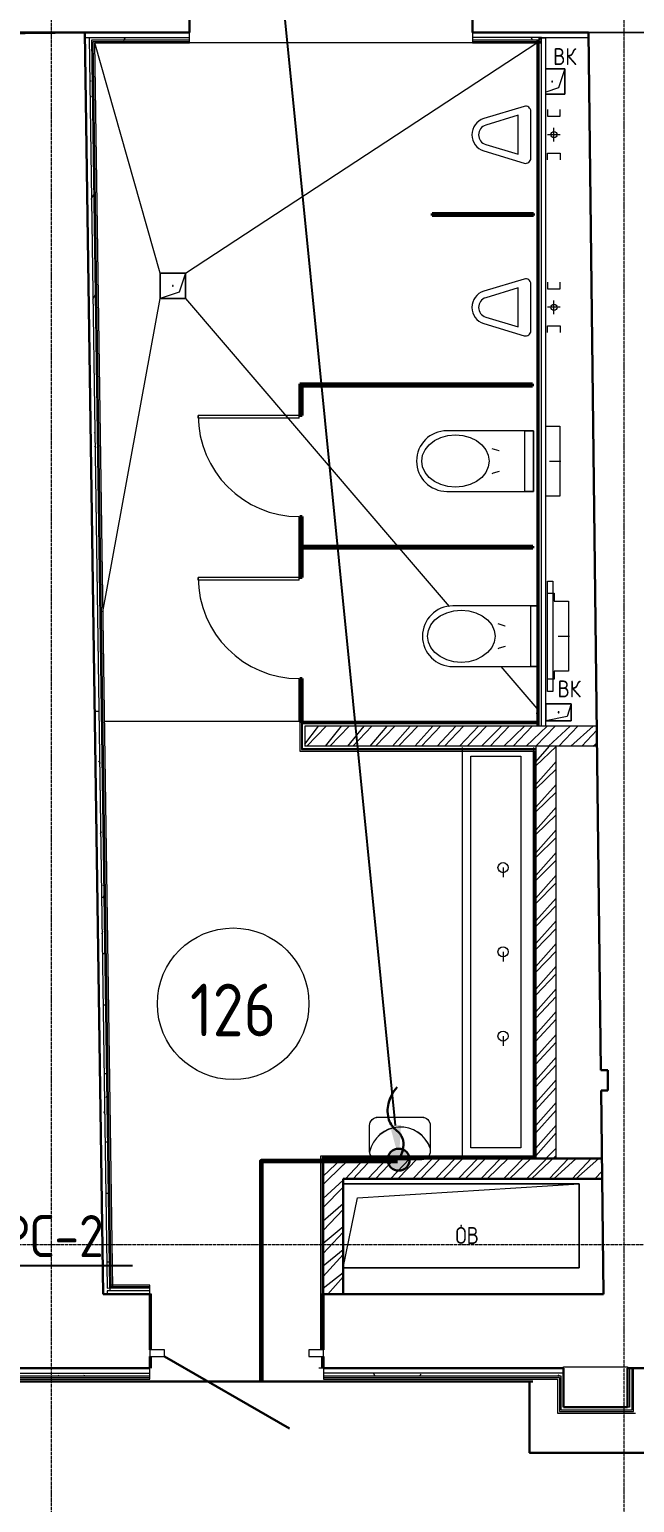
# Model space of a CAD drawing. Header units: millimetres. Extents: x -32 to 417638015, y -35 to 175284279.
# Drawn here: x 416303075 to 416306666, y 175243113 to 175251858 of the extents above; entities that cross this region are included whole.
import ezdxf
from ezdxf import colors
from ezdxf.entities.mleader import LeaderData, LeaderLine
from ezdxf.math import Vec2, Vec3

# ---------------------------------------------------------------- set-up
doc = ezdxf.new("R2010")
doc.units = ezdxf.units.MM
doc.linetypes.add('ADSK_Линия сетки', pattern=[25, 20, -2.5, 0, -2.5])
for name, color, linetype, lineweight in [('_ЭМ_гофра', 5, 'Continuous', 60), ('_ЭМ_ТХобщее_слой', 7, 'Continuous', 30), ('Аннотация', 7, 'Continuous', 18), ('Двери', 7, 'Continuous', 9), ('Двери открывание', 7, 'Continuous', 9), ('Обобщенные модели', 7, 'Continuous', 18), ('Оси', 253, 'Continuous', 9), ('Перекрытие', 7, 'Continuous', 18), ('Сантехника', 7, 'Continuous', 18), ('Стены внутренние', 7, 'Continuous', 18), ('Стены несущие', 7, 'Continuous', 30), ('Стены отделка', 7, 'Continuous', 30), ('Стены штриховка', 7, 'Continuous', 9), ('ТХ', 5, 'Continuous', 0), ('ШТРИХОВКА', 252, 'Continuous', 15), ('ЭМ_Лоток 1_2', 162, 'Continuous', 30), ('ЭОМ_Кабель Быт. розеток', 5, 'Continuous', 30), ('ЭОМ_Кабельный вывод', 1, 'Continuous', 35)]:
    doc.layers.add(name, color=color, linetype=linetype, lineweight=lineweight)
doc.layers.add('_ЭМ_Надписи', color=7, linetype='Continuous')
doc.layers.add('ЭОМ_Лотки рабочие', color=5, linetype='Continuous')
doc.layers.add('Линии', color=7, linetype='Continuous', lineweight=9, true_color=0x00a600)
doc.styles.add('GOST Common', font='GOST_Common.ttf', dxfattribs={"width": 0.9, "height": 349.9999999999996})
doc.styles.add('GOST Common_5', font='GOST_Common.ttf', dxfattribs={"width": 0.9, "height": 200})
doc.styles.add('ЭОМ', font='isocpeur.ttf', dxfattribs={"width": 0.85, "height": 250})
doc.linetypes.add('Cable in the tray', pattern='A,5,[130,ltypeshp.shx,S=1,R=0,X=0,Y=0],1.5,[130,ltypeshp.shx,S=1.5,R=90,X=0,Y=-1],1,[130,ltypeshp.shx,S=1,R=0,X=0.5,Y=0],5', length=12.5)
pattern_1 = [(0, (557.2005734382547, 188.9018102923583), (406.4, 101.6), [33.528, -271.272, 33.528, -271.272, -1625.6]), (0, (557.2005734382547, 188.9018102923583), (406.4, 101.6), [-609.6, 33.528, -576.072, 33.528, -271.272, -711.2]), (0, (557.2005734382547, 188.9018102923583), (406.4, 101.6), [-1524, 33.528, -169.672, 33.528, -474.472]), (120, (709.6005734382488, 239.7018102923575), (-291.1881810244989, 301.1527240979959), [33.52799999999996, -271.2719999999997, 33.52799999999996, -271.2719999999997, -1625.599999999999]), (120, (709.6005734382488, 239.7018102923575), (-291.1881810244989, 301.1527240979959), [-609.5999999999995, 33.52799999999996, -576.0719999999994, 33.52799999999996, -271.2719999999997, -711.1999999999995]), (120, (709.6005734382488, 239.7018102923575), (-291.1881810244989, 301.1527240979959), [-1523.999999999999, 33.52799999999996, -169.6719999999999, 33.52799999999996, -474.4719999999997]), (240, (760.4005734382372, 442.9018102923583), (-115.2118189755009, -402.7527240979958), [33.528, -271.272, 33.528, -271.272, -1625.6]), (240, (760.4005734382372, 442.9018102923583), (-115.2118189755009, -402.7527240979958), [-609.6, 33.528, -576.072, 33.528, -271.272, -711.2]), (240, (760.4005734382372, 442.9018102923583), (-115.2118189755009, -402.7527240979958), [-1524, 33.528, -169.672, 33.528, -474.472])]
pattern_2 = [(45, (-31496.66335460375, 188.9018102923583), (-67.35192090801866, 67.35192090801866), []), (45, (-31451.76205460375, 188.9018102923583), (-67.35192090801866, 67.35192090801866), [])]

# ---------------------------------------------------------------- blocks, each defined once
blk = doc.blocks.new('ТХ 1 этаж.')
at = {"layer": 'ТХ', "color": 8}
blk.add_lwpolyline([(47802.13761173267, 12335.55612534191), (48061.93287597675, 12335.55612534191, -0.414213562373095), (48111.93287597675, 12285.55612534191), (48111.93287597675, 12132.69621938374, -0.414213562373095), (48061.93287597675, 12082.69621941354), (47802.13761173267, 12082.69621941354, -0.414213562373095), (47752.13761173267, 12132.69621941354), (47752.13761173267, 12285.55612534191, -0.414213562373095)], format="xyb", close=True, dxfattribs=at)
blk.add_arc((47935.20210890551, 12088.89223045018), 187.6203580277616, 19.61673463455898, 167.3478130291354, dxfattribs=at)
blk = doc.blocks.new('1 этаж')
at = {"layer": 'Стены внутренние', "lineweight": 9}
h = blk.add_hatch(dxfattribs=at)
h.set_pattern_fill('FP_12', color=8, style=0, pattern_type=2)
h.set_pattern_definition(pattern_1)
h.paths.add_polyline_path([(41896.20057343837, 20285.21979350089), (41902.20057343834, 20285.6983222136), (41902.20057343834, 20295.21979350099), (41915.20057343834, 20295.21979350099), (41915.20057343834, 20300.21979350087), (41507.70151471638, 20300.21979350087), (41507.70151471638, 20285.21979350089), (41887.20057343837, 20285.21979350089)])
h.paths.add_polyline_path([(39361.92605541708, 20285.21979350089), (39826.70151471635, 20285.21979350089), (39826.70151471635, 20300.21979350088), (39247.56418716529, 20300.21979350087), (39247.56418716529, 20285.21979350089), (39352.92699175872, 20285.21979350089)])
h = blk.add_hatch(dxfattribs=at)
h.set_pattern_fill('FP_12', color=8, style=0, pattern_type=2)
h.set_pattern_definition(pattern_1)
h.paths.add_polyline_path([(39337.92855232814, 12875.82027263369), (39352.92699175872, 12876.03663956117), (39246.06434322221, 20283.69815680816), (39231.06590379163, 20283.48178988079), (39333.34694596299, 13193.41477008686)])
h = blk.add_hatch(dxfattribs=at)
h.set_pattern_fill('FP_12', color=8, style=0, pattern_type=2)
h.set_pattern_definition(pattern_1)
h.paths.add_polyline_path([(41849.1226006014, 12354.55827625378), (42046.28627322128, 12354.55827625378), (42046.28627322128, 12369.55827625384), (40621.76592647674, 12369.55827625384), (40621.76592647674, 12354.55827625378), (41321.32961283618, 12354.55827625378)])
h.paths.add_polyline_path([(38525.83411373693, 12354.55827625378), (39591.76592647677, 12354.55827625378), (39591.76592647677, 12369.55827625384), (38495.55837415814, 12369.55827625384), (38495.55837415814, 12354.55827625378), (38523.41074162, 12354.55827625378)])
h = blk.add_hatch(dxfattribs=at)
h.set_pattern_fill('FP_12', color=8, style=0, pattern_type=2)
h.set_pattern_definition(pattern_1)
h.paths.add_polyline_path([(42453.28627322128, 12167.85600179716), (42453.28627322128, 12399.55827625379), (42438.28627322131, 12399.55827625379), (42438.28627322114, 12167.85600179716)])
h = blk.add_hatch(dxfattribs=at)
h.set_pattern_fill('FP_12', color=8, style=0, pattern_type=2)
h.set_pattern_definition(pattern_1)
h.paths.add_polyline_path([(42426.28627322131, 12152.85600179717), (42453.28627322128, 12152.85600179717), (42453.28627322128, 12167.85600179716), (42046.28627322128, 12167.85600179712), (42046.28627322128, 12152.85600179717), (42420.26309863507, 12152.85600179717)])
at = {"layer": 'Стены штриховка', "lineweight": 9}
h = blk.add_hatch(dxfattribs=at)
h.set_pattern_fill('ANSI32', color=8, scale=10)
h.set_pattern_definition(pattern_2)
h.paths.add_polyline_path([(42002.20057343834, 16091.80030776248), (41882.20057343831, 16091.80030776248), (41882.20057343831, 13644.07558011831), (42002.20057343831, 13644.07558011831)])
h.paths.add_polyline_path([(42244.28653119315, 16211.80030776242), (40510.20057343796, 16211.80030776242), (40510.20057343796, 16091.80030776248), (42245.71900015458, 16091.80030776248)])
h.paths.add_polyline_path([(42139.26379293093, 13524.07558011827), (42276.36989719723, 13524.13026103037), (42275.17634314144, 13644.09579670295), (40738.91332155606, 13644.05536353367), (40739.26379293093, 13524.07558011827), (41321.32961283618, 13524.07558011827)])
h = blk.add_hatch(dxfattribs=at)
h.set_pattern_fill('ANSI32', color=8, scale=10)
h.set_pattern_definition(pattern_2)
h.paths.add_polyline_path([(40738.91332155606, 12839.55827625381), (40738.91332155606, 13644.07558011831), (40618.913321556, 13644.07558011831), (40618.913321556, 12839.55827625381), (40719.26379293096, 12839.55827625381)])
at = {"layer": 'Двери', "color": 8}
for p, q in [((39878.20057343831, 18039.80030776259), (39878.2005734383, 18055.80030776259)), ((40478.2005734383, 18055.80030776235), (39878.2005734383, 18055.80030776259)), ((40478.20057343831, 18039.80030776235), (39878.20057343831, 18039.80030776259)), ((40478.20057343831, 18039.80030776235), (40478.2005734383, 18055.80030776235)), ((39878.20057343828, 17077.8003077626), (39878.20057343827, 17093.8003077626)), ((40478.20057343827, 17093.80030776235), (39878.20057343827, 17093.8003077626)), ((40478.20057343828, 17077.80030776235), (39878.20057343828, 17077.8003077626)), ((40478.20057343828, 17077.80030776235), (40478.20057343827, 17093.80030776235)), ((39678.76592647674, 12509.55827625379), (39591.76592647674, 12509.55827625379)), ((39591.76592647674, 12509.55827625379), (39591.76592647674, 12469.55827625379)), ((39678.76592647674, 12469.55827625379), (39678.76592647674, 12509.55827625379)), ((40621.76592647674, 12509.55827625378), (40534.76592647674, 12509.55827625378)), ((40534.76592647674, 12509.55827625378), (40534.76592647674, 12469.55827625378)), ((40621.76592647674, 12469.55827625378), (40621.76592647674, 12509.55827625378)), ((39591.76592647674, 12469.55827625379), (39678.76592647674, 12469.55827625379)), ((40534.76592647674, 12469.55827625378), (40621.76592647674, 12469.55827625378))]:
    blk.add_line(p, q, dxfattribs=at)
at = {"layer": 'Двери', "color": 8, "lineweight": 30}
blk.add_line((39678.76592647674, 12469.55827625379), (40420.08367211621, 12041.55827625378), dxfattribs=at)
at = {"layer": 'Двери открывание', "color": 8}
for centre in [(40478.2005734383, 18055.80030776235), (40478.20057343827, 17093.80030776235)]:
    blk.add_arc(centre, 599.9999999999995, 180, 270, dxfattribs=at)
at = {"layer": 'Линии', "color": 8}
blk.add_circle((40085.59625500208, 14563.52613300469), 450.0000000000006, dxfattribs=at)
at = {"layer": 'Обобщенные модели', "color": 8}
for p, q in [((41942.20057343832, 20112.9977641517), (42053.60234007466, 20112.9977641517)), ((42053.60234007466, 20112.9977641517), (41942.20057343832, 20112.9977641517)), ((42053.60234007466, 20112.9977641517), (42016.10234007467, 20000.49776415169)), ((42053.60234007466, 20112.9977641517), (42053.60234007466, 19962.99776415169)), ((42053.60234007466, 19962.99776415169), (42053.60234007466, 20112.9977641517)), ((42016.10234007467, 20000.49776415169), (41942.20057343832, 19975.86384193958)), ((42053.60234007466, 19962.99776415169), (41942.20057343832, 19962.99776415169)), ((41942.20057343832, 19962.99776415169), (42053.60234007466, 19962.99776415169)), ((39652.20057343831, 18750.21979350085), (39652.20057343831, 18900.21979350086)), ((39652.20057343831, 18900.21979350086), (39802.20057343831, 18900.21979350086)), ((39802.20057343831, 18900.21979350086), (39652.20057343831, 18900.21979350086)), ((39652.20057343831, 18900.21979350086), (39652.20057343831, 18750.21979350085)), ((39802.20057343831, 18900.21979350086), (39764.70057343832, 18787.71979350086)), ((39802.20057343831, 18900.21979350086), (39802.20057343831, 18750.21979350085)), ((39802.20057343831, 18750.21979350085), (39802.20057343831, 18900.21979350086)), ((39764.70057343832, 18787.71979350086), (39652.20057343831, 18750.21979350085)), ((39802.20057343831, 18750.21979350085), (39652.20057343831, 18750.21979350085)), ((39652.20057343831, 18750.21979350085), (39802.20057343831, 18750.21979350085)), ((41942.20057343831, 16243.80030776244), (41942.20057343831, 16343.80030776245)), ((41942.20057343831, 16343.80030776245), (42092.20057343831, 16343.80030776245)), ((42092.20057343831, 16343.80030776245), (41942.20057343831, 16343.80030776245)), ((41942.20057343831, 16343.80030776245), (41942.20057343831, 16243.80030776244)), ((42067.20057343832, 16268.80030776245), (41942.20057343831, 16243.80030776244)), ((42092.20057343831, 16343.80030776245), (42067.20057343832, 16268.80030776245)), ((42092.20057343831, 16343.80030776245), (42092.20057343831, 16243.80030776244)), ((42092.20057343831, 16243.80030776244), (42092.20057343831, 16343.80030776245)), ((42092.20057343831, 16243.80030776244), (41942.20057343831, 16243.80030776244)), ((41942.20057343831, 16243.80030776244), (42092.20057343831, 16243.80030776244)), ((40739.2637929309, 12995.36207025635), (40739.2637929309, 13495.36207025635)), ((40739.2637929309, 13495.36207025635), (42139.2637929309, 13495.36207025635)), ((42139.2637929309, 13495.36207025635), (40739.2637929309, 13495.36207025635)), ((40739.2637929309, 13495.36207025635), (40739.2637929309, 12995.36207025635)), ((40822.59712626423, 13412.02873692302), (42139.2637929309, 13495.36207025635)), ((42139.2637929309, 13495.36207025635), (42139.2637929309, 12995.36207025635)), ((42139.2637929309, 12995.36207025635), (42139.2637929309, 13495.36207025635)), ((40739.2637929309, 12995.36207025635), (40822.59712626423, 13412.02873692302)), ((42139.2637929309, 12995.36207025635), (40739.2637929309, 12995.36207025635)), ((40739.2637929309, 12995.36207025635), (42139.2637929309, 12995.36207025635))]:
    blk.add_line(p, q, dxfattribs=at)
at = {"layer": 'Обобщенные модели', "color": 8, "lineweight": 40}
for p, q in [((41867.20057343831, 19254.80030776256), (41267.20057343831, 19254.80030776256)), ((41267.20057343831, 19254.80030776256), (41267.20057343831, 19242.80030776256)), ((41267.20057343831, 19242.80030776256), (41867.20057343831, 19242.80030776256)), ((41867.20057343831, 19242.80030776256), (41867.20057343831, 19254.80030776256)), ((41862.20057343837, 18242.80030776262), (40482.20057343837, 18242.80030776262)), ((40482.20057343837, 18242.80030776262), (40482.20057343837, 18230.80030776262)), ((40482.20057343837, 18230.80030776235), (40482.2005734383, 18055.80030776234)), ((40494.20057343837, 18230.80030776234), (40482.20057343837, 18230.80030776235)), ((40482.20057343837, 18230.80030776262), (41862.20057343837, 18230.80030776262)), ((40494.2005734383, 18055.80030776233), (40494.20057343837, 18230.80030776234)), ((41862.20057343837, 18230.80030776262), (41862.20057343837, 18242.80030776262)), ((40482.2005734383, 18055.80030776234), (40494.2005734383, 18055.80030776233)), ((40494.20057343806, 17455.80030776233), (40482.20057343806, 17455.80030776233)), ((40482.20057343834, 17268.80030776235), (40482.20057343827, 17093.80030776234)), ((40494.20057343834, 17268.80030776235), (40482.20057343834, 17268.80030776235)), ((41864.20057343834, 17280.80030776262), (40484.20057343834, 17280.80030776262)), ((40484.20057343834, 17280.80030776262), (40484.20057343834, 17268.80030776263)), ((40484.20057343834, 17268.80030776263), (41864.20057343834, 17268.80030776263)), ((40494.20057343827, 17093.80030776234), (40494.20057343834, 17268.80030776235)), ((41864.20057343834, 17268.80030776263), (41864.20057343834, 17280.80030776262)), ((40482.20057343827, 17093.80030776234), (40494.20057343827, 17093.80030776234)), ((40494.20057343803, 16493.80030776233), (40482.20057343803, 16493.80030776234))]:
    blk.add_line(p, q, dxfattribs=at)
for points in [[(40482.20057343806, 17455.80030776233), (40482.200573438, 17201.80030776244), (40494.20057343799, 17201.80030776244), (40494.20057343806, 17455.80030776233)], [(40482.20057343803, 16493.80030776234), (40482.20057343797, 16239.80030776244), (40494.20057343796, 16239.80030776244), (40494.20057343803, 16493.80030776233)]]:
    blk.add_lwpolyline(points, dxfattribs=at)
at = {"layer": 'Обобщенные модели', "color": 8}
for centre, radius, start, end in [((41978.60234007466, 20037.99776415169), 2.500000000000002, 0, 180), ((41978.60234007466, 20037.99776415169), 2.499999999999998, 119.9999999999582, 180), ((41978.60234007466, 20037.99776415169), 2.500000000000002, 180, 0), ((41978.60234007466, 20037.99776415169), 2.499999999999999, 240.0000000000418, 345.0000000000325), ((41978.60234007466, 20037.99776415169), 2.500000000000002, 14.99999999996748, 90), ((39727.20057343831, 18825.21979350086), 2.500000000000002, 0, 180), ((39727.20057343831, 18825.21979350086), 2.499999999999998, 119.9999999999582, 180), ((39727.20057343831, 18825.21979350086), 2.500000000000002, 180, 0), ((39727.20057343831, 18825.21979350086), 2.499999999999999, 240.0000000000418, 345.0000000000325), ((39727.20057343831, 18825.21979350086), 2.500000000000002, 14.99999999996748, 90), ((42017.20057343831, 16293.80030776245), 2.500000000000002, 0, 180), ((42017.20057343831, 16293.80030776245), 2.499999999999998, 120.0000000000103, 180), ((42017.20057343831, 16293.80030776245), 2.500000000000002, 180, 0), ((42017.20057343831, 16293.80030776245), 2.499999999999999, 239.9999999999897, 345.0000000000325), ((42017.20057343831, 16293.80030776245), 2.500000000000002, 14.99999999996748, 90), ((41439.2637929309, 13245.36207025635), 2.500000000000002, 0, 180), ((41439.2637929309, 13245.36207025635), 2.500000000000002, 180, 0), ((41439.2637929309, 13245.36207025635), 2.499999999999999, 59.99999999998969, 165.0000000000325), ((41439.2637929309, 13245.36207025635), 2.500000000000002, 194.9999999999675, 270), ((41439.2637929309, 13245.36207025635), 2.499999999999998, 300.0000000000103, 0)]:
    blk.add_arc(centre, radius, start, end, dxfattribs=at)
at = {"layer": 'Оси', "color": 8, "linetype": 'ADSK_Линия сетки'}
for p, q in [((39006.76592647669, -4506.780935967637), (39006.76592647674, 22614.06892725811)), ((42406.7659264767, -4162.595295516358), (42406.76592647674, 21955.21979350081)), ((-9557.527964694405, 13133.90181029196), (56672.20057343819, 13133.90181029175))]:
    blk.add_line(p, q, dxfattribs=at)
at = {"layer": 'Перекрытие', "color": 8}
for p, q in [((39652.20057343831, 18900.21979350086), (39264.30393235432, 20267.21979350084)), ((39802.20057343831, 18900.21979350086), (41887.20057343831, 20267.21979350084)), ((39313.03247904516, 16889.38305581339), (39652.20057343831, 18750.21979350086)), ((39802.20057343831, 18750.21979350086), (41060.97367938884, 17280.80030776247)), ((41071.25343776826, 17268.80030776247), (41367.96651694586, 16922.43448682465)), ((41673.97333306851, 16565.2196907238), (41887.24000155623, 16316.26442082413)), ((39288.54877011347, 16298.80030776244), (39263.54616889381, 16298.80030776244)), ((40482.20057343796, 16239.80030776244), (39321.55220372343, 16239.80030776244)), ((39600.70057343828, 12839.55827625379), (39591.76592647674, 12839.55827625379)), ((39600.70057343828, 12509.55827625379), (39600.70057343828, 12839.55827625379)), ((40610.70057343828, 12839.55827625379), (40610.70057343828, 12509.55827625378)), ((40621.76592647668, 12839.55827625379), (40610.70057343828, 12839.55827625379)), ((39600.70057343828, 12455.06112958586), (39591.76592647674, 12455.06112958586)), ((39600.70057343828, 12399.55827625282), (39600.70057343828, 12469.55827625379)), ((40610.70057343828, 12469.55827625378), (40610.70057343828, 12399.55827625282)), ((40621.76592647671, 12455.06112958586), (40610.70057343828, 12455.06112958586)), ((40621.76592647668, 12399.55827625379), (40594.68668057246, 12399.55827625379))]:
    blk.add_line(p, q, dxfattribs=at)
at = {"layer": 'Сантехника', "color": 8}
for p, q in [((41813.52291416079, 19890.54243141848), (41573.27731405294, 19817.9537683197)), ((41852.19974585989, 19582.85474709808), (41852.19979298954, 19861.82459016768)), ((41952.19973881313, 19872.82435804102), (41952.19973205546, 19832.82435804119)), ((42027.19984919517, 19832.82434537054), (42027.19985595288, 19872.82456500789)), ((41777.19978892769, 19837.78168797127), (41584.84650827967, 19779.66338121087)), ((41777.19974988413, 19606.67501849678), (41777.19978892769, 19837.78168797127)), ((41952.19973205546, 19832.82435804119), (42027.19984919517, 19832.82434537054)), ((42027.20057343831, 19722.82453051399), (41952.20057343831, 19722.82453051398)), ((41989.70022173575, 19682.82446152512), (41989.70022173574, 19762.82446152512)), ((41573.49690312149, 19626.43558166194), (41813.42934643273, 19553.94278223791)), ((41585.01651204218, 19664.74095039522), (41777.19974988413, 19606.67501849678)), ((41952.20057343833, 19612.82435804198), (42027.20045629804, 19612.82434537138)), ((41952.20056668067, 19572.82435804216), (41952.20057343833, 19612.82435804198)), ((42027.20045629804, 19612.82434537138), (42027.2004495404, 19572.82456500906)), ((41813.52291416082, 18865.90280321921), (41573.27731405297, 18793.31414012043)), ((41777.19978892772, 18813.14205977199), (41584.8465082797, 18755.0237530116)), ((41777.19974988416, 18582.0353902975), (41777.19978892772, 18813.14205977199)), ((41852.19974585992, 18558.21511889881), (41852.19979298957, 18837.1849619684)), ((41952.19973881316, 18848.18472984175), (41952.19973205549, 18808.18472984191)), ((41952.19973205549, 18808.18472984191), (42027.1998491952, 18808.18471717127)), ((42027.1998491952, 18808.18471717127), (42027.19985595291, 18848.18493680862)), ((41989.70022173578, 18658.18483332585), (41989.70022173577, 18738.18483332585)), ((41585.01651204221, 18640.10132219595), (41777.19974988416, 18582.0353902975)), ((42027.20057343834, 18698.18490231472), (41952.20057343834, 18698.1849023147)), ((41573.49690312152, 18601.79595346267), (41813.42934643276, 18529.30315403863)), ((41952.20057343836, 18588.18472984271), (42027.20045629807, 18588.1847171721)), ((41952.20056668069, 18548.18472984288), (41952.20057343836, 18588.18472984271)), ((42027.20045629807, 18588.1847171721), (42027.20044954043, 18548.18493680979)), ((41867.2005734383, 17965.21989627813), (41354.12380305144, 17965.21989627814)), ((41817.2005734383, 17605.21969061932), (41817.2005734383, 17965.21989638262)), ((41817.2005734383, 17965.21989638262), (41867.2005734383, 17965.21989638262)), ((41867.2005734383, 17605.2196907238), (41867.2005734383, 17965.21989627813)), ((41867.2005734383, 17965.21989638262), (41867.2005734383, 17605.21969061932)), ((41942.20057343831, 17993.21979339649), (42024.31694592955, 17993.21979339649)), ((42024.31694592955, 17993.21979339649), (42024.31694592954, 17577.21979350096)), ((41868.20057343835, 17885.21979350099), (41867.20057343836, 17885.21979350099)), ((41867.20057343836, 17865.21979350099), (41868.20057343835, 17865.21979350099)), ((41868.20057343835, 17840.21979350099), (41867.20057343835, 17840.21979350099)), ((41868.2005734383, 17865.21979350097), (41868.2005734383, 17885.21979350097)), ((41868.2005734383, 17865.21979350097), (41868.2005734383, 17885.21979350097)), ((41868.2005734383, 17838.34571394687), (41868.2005734383, 17840.21979350096)), ((41868.2005734383, 17730.21979350096), (41868.2005734383, 17840.21979350096)), ((41962.61694592956, 17785.21979350096), (42030.61694592956, 17785.21979350096)), ((41867.20057343835, 17730.21979350099), (41868.20057343834, 17730.21979350099)), ((41868.20057343834, 17705.21979350099), (41867.20057343834, 17705.21979350099)), ((41867.20057343834, 17685.21979350099), (41868.20057343834, 17685.21979350099)), ((41868.2005734383, 17730.21979350096), (41868.2005734383, 17732.09387305507)), ((41868.2005734383, 17685.21979350097), (41868.2005734383, 17705.21979350097)), ((41868.2005734383, 17685.21979350097), (41868.2005734383, 17705.21979350097)), ((41354.12380305144, 17605.2196907238), (41867.2005734383, 17605.2196907238)), ((41867.2005734383, 17605.21969061932), (41817.2005734383, 17605.21969061932)), ((42024.31694592954, 17577.21979350096), (41942.20057343831, 17577.21979350096)), ((41951.20057343829, 16417.71979350097), (41951.2005734383, 17072.71979350098)), ((41951.2005734383, 17072.71979350098), (41982.20057343831, 17072.71979350098)), ((41982.20057343831, 17072.71979350098), (41982.20057343831, 16417.71979350097)), ((41951.2005734383, 17000.21979339649), (41991.2005734383, 17000.21979339649)), ((41951.20057343829, 16490.21979350097), (41951.2005734383, 17000.21979339649)), ((41991.2005734383, 17000.21979339649), (41991.2005734383, 16953.21979339649)), ((41887.20057343831, 16925.21989627813), (41389.12380305144, 16925.21989627814)), ((41852.20057343831, 16565.21969061932), (41852.20057343831, 16925.21989638262)), ((41852.20057343831, 16925.21989638262), (41887.20057343831, 16925.21989638262)), ((41991.2005734383, 16953.21979339649), (42076.20057343831, 16953.21979339649)), ((42076.20057343831, 16953.21979339649), (42076.20057343831, 16537.21979350096)), ((42014.50057343832, 16745.21979350096), (42082.50057343832, 16745.21979350096)), ((41389.12380305144, 16565.2196907238), (41887.20057343831, 16565.2196907238)), ((41887.20057343831, 16565.21969061932), (41852.20057343831, 16565.21969061932)), ((41991.20057343829, 16537.21979350096), (41991.20057343829, 16490.21979350097)), ((42076.20057343831, 16537.21979350096), (41991.20057343829, 16537.21979350096)), ((41991.20057343829, 16490.21979350097), (41951.20057343829, 16490.21979350097)), ((41982.20057343831, 16417.71979350097), (41951.20057343829, 16417.71979350097)), ((41447.20057343833, 13659.07558011829), (41447.20057343836, 16083.80030776248)), ((41497.20057343833, 13709.07558011829), (41497.20057343836, 16034.07558011829)), ((41497.20057343836, 16034.07558011829), (41792.20057343836, 16034.07558011828)), ((41792.20057343836, 16034.07558011828), (41792.20057343833, 13709.07558011828)), ((41867.20057343836, 16083.80030776248), (41867.20057343833, 13659.07558011828)), ((41687.20057343835, 15371.57558011828), (41687.20057343835, 15314.57558011828)), ((41687.20057343834, 14871.57558011828), (41687.20057343834, 14814.57558011828)), ((41687.20057343833, 14371.57558011828), (41687.20057343833, 14314.57558011828)), ((41792.20057343833, 13709.07558011828), (41497.20057343833, 13709.07558011829))]:
    blk.add_line(p, q, dxfattribs=at)
at = {"layer": 'Сантехника', "color": 8, "flags": 128}
for points in [[(41204.7005734383, 17785.21979350097), (41209.71499100194, 17819.7105382642), (41224.50679985782, 17852.47177306419), (41248.3342769447, 17881.86071278907), (41280.00261306656, 17906.40367328351), (41317.92382561479, 17924.86996802584), (41360.19638664704, 17936.33361988915), (41404.70057343831, 17940.21979350097), (41449.20476022956, 17936.33361988915), (41491.47732126182, 17924.86996802584), (41529.39853381005, 17906.40367328351), (41561.06686993191, 17881.86071278907), (41584.89434701879, 17852.47177306419), (41599.68615587467, 17819.71053826419), (41604.7005734383, 17785.21979350096)], [(41620.92813175304, 17860.21538897864), (41662.32865568411, 17847.49525472955), (41664.97710510637, 17846.95919543941)], [(41604.7005734383, 17785.21979350096), (41599.68615587467, 17750.72904873774), (41584.89434701878, 17717.96781393775), (41561.06686993191, 17688.57887421286), (41529.39853381005, 17664.03591371842), (41491.47732126181, 17645.56961897609), (41449.20476022956, 17634.10596711278), (41404.7005734383, 17630.21979350097), (41360.19638664704, 17634.10596711278), (41317.92382561479, 17645.56961897609), (41280.00261306655, 17664.03591371842), (41248.3342769447, 17688.57887421286), (41224.50679985782, 17717.96781393775), (41209.71499100194, 17750.72904873774), (41204.7005734383, 17785.21979350097)], [(41664.97710510637, 17723.48039156258), (41629.55787143846, 17713.5590983256), (41620.92813175303, 17710.22419802334)], [(41239.70057343831, 16745.21979350097), (41244.71499100194, 16779.7105382642), (41259.50679985782, 16812.47177306419), (41283.3342769447, 16841.86071278907), (41315.00261306656, 16866.40367328351), (41352.92382561479, 16884.86996802584), (41395.19638664705, 16896.33361988915), (41439.70057343831, 16900.21979350097), (41484.20476022957, 16896.33361988915), (41526.47732126182, 16884.86996802584), (41564.39853381005, 16866.40367328351), (41596.06686993191, 16841.86071278907), (41619.89434701879, 16812.47177306419), (41634.68615587467, 16779.71053826419), (41639.70057343831, 16745.21979350096)], [(41655.92813175303, 16820.21538897863), (41697.3286556841, 16807.49525472954), (41699.97710510635, 16806.95919543939)], [(41639.70057343831, 16745.21979350096), (41634.68615587467, 16710.72904873774), (41619.89434701879, 16677.96781393775), (41596.06686993191, 16648.57887421286), (41564.39853381005, 16624.03591371842), (41526.47732126182, 16605.56961897609), (41484.20476022956, 16594.10596711278), (41439.70057343831, 16590.21979350097), (41395.19638664704, 16594.10596711278), (41352.92382561479, 16605.56961897609), (41315.00261306656, 16624.03591371842), (41283.3342769447, 16648.57887421286), (41259.50679985782, 16677.96781393775), (41244.71499100194, 16710.72904873774), (41239.70057343831, 16745.21979350097)], [(41699.97710510635, 16683.48039156258), (41664.55787143845, 16673.5590983256), (41655.92813175303, 16670.22419802334)]]:
    blk.add_lwpolyline(points, dxfattribs=at)
at = {"layer": 'Сантехника', "color": 8}
for centre, radius in [((41989.70015274679, 19722.82446152503), 18.92944320952371), ((41989.70015274682, 18698.18483332575), 18.92944320952371), ((41687.20057343835, 15371.57558011828), 30.0000000000001), ((41687.20057343834, 14871.57558011828), 30.00000000000003), ((41687.20057343833, 14371.57558011828), 30.00000000000002)]:
    blk.add_circle(centre, radius, dxfattribs=at)
for centre, radius, start, end in [((41822.1997929898, 19861.82459523593), 30.00000000000372, 359.9999903204247, 106.8117981109334), ((41602.20017821489, 19722.22764813361), 99.99998999999904, 106.8117623838372, 253.319604015865), ((41602.20017821489, 19722.22764813361), 59.99998999999904, 106.8117623838372, 253.3577783655846), ((41822.20056343834, 19582.63191523701), 30.00000999999866, 252.9998743004406, 0.4255812774157937), ((41822.19979298983, 18837.18496703665), 30.00000000000372, 359.9999903204247, 106.8117981109334), ((41602.20017821492, 18697.58801993433), 99.99998999999904, 106.8117623838372, 253.319604015865), ((41602.20017821492, 18697.58801993433), 59.99998999999904, 106.8117623838372, 253.3577783655846), ((41822.20056343837, 18557.99228703774), 30.00000999999866, 252.9998743004406, 0.4255812774157937), ((41354.12380305144, 17785.21979355321), 180.0001028294099, 90, 270), ((41389.12380305144, 16745.21979355321), 180.0001028294099, 90, 270)]:
    blk.add_arc(centre, radius, start, end, dxfattribs=at)
at = {"layer": 'Стены внутренние', "color": 8}
for p, q in [((41506.70151471635, 20267.21979350085), (39826.70151471632, 20267.21979350086)), ((41867.20057343831, 13659.07558011829), (41867.20057343831, 16063.80030776249))]:
    blk.add_line(p, q, dxfattribs=at)
at = {"layer": 'Стены несущие', "color": 8}
for p, q in [((39826.70151471632, 20330.21979350086), (39826.70151471632, 20580.21979350185)), ((41506.70151471632, 20580.21979350184), (41506.70151471632, 20330.21979350088)), ((39826.70151471632, 20330.21979350088), (38622.20057343831, 20330.21979350086)), ((39205.38998049832, 20330.1561151199), (38635.44928213631, 20321.93417187993)), ((39313.44906531463, 12839.55827625381), (39205.38998049832, 20330.1561151199)), ((41506.70151471632, 20330.21979350088), (42195.1239638312, 20330.21979350088)), ((42195.1239638312, 20330.21979350074), (42268.67231750811, 14168.96766244618)), ((42268.67231750811, 14168.96766244618), (42308.91332155603, 14168.96766244618)), ((42308.91332155603, 14168.96766244618), (42308.91332155603, 14048.96766244621)), ((42308.91332155603, 14048.96766244621), (42270.10478646954, 14048.96766244656)), ((42270.10478646954, 14048.96766244656), (42284.54179819766, 12839.55827625381)), ((40738.913321556, 13524.07558011826), (42276.37054993649, 13524.07558011826)), ((40738.913321556, 12839.55827625381), (40738.913321556, 13524.07558011826)), ((39313.44906531466, 12839.55827625381), (39591.76592647674, 12839.55827625381)), ((39591.76592647674, 12509.55827625378), (39591.76592647674, 12839.55827625381)), ((42284.54179819766, 12839.55827625381), (40621.76592647671, 12839.55827625381)), ((40621.76592647671, 12839.55827625381), (40621.76592647671, 12509.55827625377)), ((39591.76592647674, 12399.55827625378), (39591.76592647674, 12469.55827625379)), ((40621.76592647671, 12469.55827625378), (40621.76592647671, 12399.55827625378)), ((38515.55837415808, 12399.55827625378), (39591.76592647674, 12399.55827625378)), ((42046.28627322125, 12399.55827625378), (40621.76592647671, 12399.55827625378)), ((42046.28627322125, 12399.55827625378), (42046.28627322125, 12167.85600179714)), ((42426.28627322128, 12399.55827625378), (42929.2637929309, 12399.55827625378)), ((42426.28627322128, 12167.85600179714), (42426.28627322128, 12399.55827625378)), ((42046.28627322125, 12167.85600179714), (42426.28627322128, 12167.85600179714))]:
    blk.add_line(p, q, dxfattribs=at)
blk.add_lwpolyline([(42274.93808097503, 13644.07558011831), (40618.913321556, 13644.07558011831), (40618.913321556, 12839.55827625379)], dxfattribs=at)
at = {"layer": 'Стены отделка', "color": 8, "lineweight": 9}
for p, q in [((39205.38906187634, 20300.21979350085), (39247.56418716526, 20300.21979350085)), ((39230.82444197618, 20300.21979350084), (39337.92855232811, 12875.82027263368)), ((39826.70151471632, 20267.21979350084), (39826.70151471632, 20330.21979350088)), ((41506.70151471632, 20330.21979350088), (41506.70151471632, 20330.21979350088)), ((41506.70151471632, 20330.21979350088), (41506.70151471632, 20267.21979350084)), ((41507.70151471635, 20300.21979350085), (41506.70151471632, 20300.21979350085)), ((41942.20057343831, 20295.21979350097), (41902.20057343831, 20295.21979350097)), ((41902.20057343831, 16211.80030776242), (41902.20057343831, 20295.21979350097)), ((41915.20057343831, 20300.21979350085), (42195.1239638312, 20300.21979350085)), ((41915.20057343831, 20267.21979350084), (41915.20057343831, 20300.21979350085)), ((41942.20057343831, 16211.80030776242), (41942.20057343831, 20295.21979350097)), ((39264.30393235435, 20267.21979350084), (39826.70151471632, 20267.21979350084)), ((39370.92511907537, 12876.29627987388), (39264.30393235432, 20267.21979350084)), ((41506.70151471632, 20267.21979350084), (41915.20057343831, 20267.21979350084)), ((41887.20057343831, 20285.21979350087), (41887.20057343831, 16211.80030776242)), ((41887.20057343831, 16239.80030776241), (40482.20057343796, 16239.80030776241)), ((40482.20057343796, 16239.80030776244), (40482.20057343796, 16063.80030776249)), ((41887.20057343831, 16224.80030776244), (40497.20057343802, 16224.80030776244)), ((40497.20057343802, 16078.80030776246), (40497.20057343802, 16224.80030776244)), ((41882.20057343831, 16091.80030776248), (41882.20057343831, 13644.07558011831)), ((42002.20057343831, 13644.07558011831), (42002.20057343834, 16091.80030776248)), ((40482.20057343796, 16063.80030776249), (41882.20057343831, 16063.80030776249)), ((40497.20057343802, 16078.80030776246), (41882.20057343831, 16078.80030776246)), ((41870.20057343831, 16063.80030776249), (41870.20057343831, 13659.07558011829)), ((39337.92855232811, 12875.82027263368), (39370.92511907537, 12876.29627987388)), ((39354.42683570174, 12859.55827625381), (39338.16314728087, 12859.55827625381)), ((39338.16314728087, 12859.55827625381), (39338.45166653433, 12839.55827625381)), ((39591.76592647674, 12892.55827625382), (39354.42683570174, 12892.55827625382)), ((39354.42683570174, 12892.55827625382), (39354.42683570174, 12859.55827625381)), ((39591.76592647674, 12839.55827625381), (39591.76592647674, 12892.55827625382)), ((38460.55837415808, 12334.55827625377), (39591.76592647674, 12334.55827625377)), ((39591.76592647674, 12334.55827625377), (39591.76592647674, 12399.55827625378)), ((40621.76592647671, 12399.55827625378), (40621.76592647671, 12334.55827625377)), ((40719.26379293093, 12369.55827625382), (40621.76592647671, 12369.55827625382)), ((40621.76592647671, 12334.55827625377), (42011.28627322128, 12334.55827625377)), ((42011.28627322128, 12334.55827625377), (42011.28627322128, 12132.85600179709)), ((42438.28627322125, 12399.55827625378), (42438.28627322125, 12167.85600179714)), ((42438.28627322125, 12167.85600179714), (42426.28627322128, 12167.85600179714)), ((42011.28627322128, 12132.85600179709), (42473.28627322128, 12132.85600179709))]:
    blk.add_line(p, q, dxfattribs=at)
blk.add_lwpolyline([(41882.20057343831, 13659.07558011829), (40718.913321556, 13659.07558011829), (40618.913321556, 13659.07558011829), (40603.913321556, 13659.07558011829), (40603.913321556, 12509.55827625378)], dxfattribs=at)
at = {"layer": 'Стены штриховка', "color": 8}
for p, q in [((39247.56418716526, 20300.21979350085), (39826.70151471632, 20300.21979350085)), ((41915.20057343831, 20300.21979350085), (41507.70151471635, 20300.21979350085)), ((42575.15103743563, 20330.21979350074), (42195.1239638312, 20330.21979350074)), ((42195.1239638312, 20330.21979350088), (42575.15103743563, 20330.21979350088)), ((39246.04239214805, 20285.21979350087), (39826.70151471635, 20285.21979350087)), ((39352.92699175869, 12876.03663956104), (39246.04239214805, 20285.21979350087)), ((39255.17316225119, 20276.21979350085), (39826.70151471632, 20276.21979350085)), ((39361.92605541705, 12876.1664597175), (39255.17316225119, 20276.21979350085)), ((41506.70151471632, 20285.21979350087), (41915.20057343831, 20285.21979350087)), ((41506.70151471632, 20276.21979350085), (41915.20057343831, 20276.21979350085)), ((41896.20057343831, 20285.21979350087), (41896.20057343831, 16211.80030776242)), ((41915.20057343831, 16211.80030776242), (41915.20057343831, 20267.21979350084)), ((41887.20057343831, 16283.80030776243), (41887.20057343831, 16289.8003077624)), ((41887.20057343831, 16230.8003077624), (40491.20057343796, 16230.80030776247)), ((40491.20057343796, 16230.80030776247), (40491.20057343796, 16072.80030776243)), ((42244.28653119315, 16211.80030776242), (40510.20057343796, 16211.80030776242)), ((40510.20057343796, 16211.80030776242), (40510.20057343796, 16091.80030776248)), ((42245.71900015458, 16091.80030776248), (40510.20057343796, 16091.80030776248)), ((40491.20057343796, 16072.8003077625), (41882.20057343831, 16072.80030776243)), ((41876.20057343831, 16063.80030776249), (41876.20057343831, 13659.07558011829)), ((39591.76592647674, 12883.55827625381), (39354.42683570174, 12883.55827625381)), ((39591.76592647674, 12874.55827625379), (39354.4268357018, 12874.55827625379)), ((39591.76592647674, 12859.55827625381), (39354.42683570174, 12859.55827625381)), ((38471.55837415811, 12345.55827625382), (39591.76592647677, 12345.55827625376)), ((38480.55837415805, 12354.55827625384), (39591.76592647674, 12354.55827625377)), ((38495.55837415808, 12369.55827625382), (39591.76592647674, 12369.55827625382)), ((40621.76592647671, 12354.55827625377), (42031.28627322128, 12354.55827625377)), ((40621.76592647671, 12345.55827625382), (42022.28627322125, 12345.55827625376)), ((42046.28627322125, 12369.55827625382), (40719.26379293093, 12369.55827625382)), ((42022.28627322125, 12345.55827625376), (42022.28627322125, 12143.85600179707)), ((42031.28627322128, 12354.55827625377), (42031.28627322128, 12152.85600179716)), ((42046.28627322125, 12399.55827625378), (42046.28627322125, 12407.85600179708)), ((42046.28627322125, 12407.85600179708), (42426.28627322128, 12407.85600179708)), ((42426.28627322128, 12407.85600179708), (42426.28627322128, 12399.55827625378)), ((42453.28627322125, 12152.85600179709), (42453.28627322125, 12399.55827625385)), ((42462.28627322125, 12143.85600179707), (42462.28627322131, 12399.55827625385)), ((42022.28627322125, 12143.85600179707), (42462.28627322125, 12143.85600179714)), ((42031.28627322128, 12152.85600179709), (42453.28627322125, 12152.85600179716))]:
    blk.add_line(p, q, dxfattribs=at)
blk.add_lwpolyline([(41882.20057343831, 13650.07558011827), (40612.913321556, 13650.07558011827), (40612.913321556, 12839.55827625379)], dxfattribs=at)
at = {"layer": 'ЭОМ_Лотки рабочие'}
blk.add_blockref('ТХ 1 этаж.', (-6856.491728035588, 1554.379405807718), dxfattribs=at)
at = {"layer": 'Аннотация', "color": 8, "style": 'GOST Common_5', "width": 0.9}
for s, p in [('ВК', (41984.76962280148, 20136.66261897823)), ('ВК', (42010.82403107034, 16382.60988635277)), ('ОВ', (41404.23074263061, 13137.97105712758))]:
    blk.add_text(s, height=100, dxfattribs=at).set_placement(p)
at = {"layer": 'Аннотация', "color": 8, "lineweight": 9, "insert": (40085.59625500208, 14526.57801274606), "char_height": 312.5000000000001, "width": 520.2111192702771, "attachment_point": 5, "line_spacing_factor": 1.022765581104984, "style": 'GOST Common'}
blk.add_mtext('126', dxfattribs=at)
blk = doc.blocks.new('_ЭМ_ТХ2_1этаж')
at = {"layer": 'ТХ', "color": 8}
blk.add_lwpolyline([(158950.0284912559, -56857.9551436193), (159209.8237555, -56857.9551436193, -0.414213562373095), (159259.8237555, -56907.9551436193), (159259.8237555, -57060.81504957748, -0.414213562373095), (159209.8237555, -57110.81504954767), (158950.0284912559, -57110.81504954767, -0.414213562373095), (158900.0284912559, -57060.81504954767), (158900.0284912559, -56907.9551436193, -0.414213562373095)], format="xyb", close=True, dxfattribs=at)
blk.add_arc((159083.0929884287, -57104.61903851104), 187.6203580277616, 19.61673463612972, 167.3478130289528, dxfattribs=at)
blk = doc.blocks.new('*U769')
at = {"lineweight": -2}
h = blk.add_hatch(color=0, dxfattribs=at)
h.dxf.hatch_style = 1
edge = h.paths.add_edge_path()
edge.add_arc((0, 0), 65, 0, 360)
at = {"color": 0, "lineweight": -2}
blk.add_lwpolyline([(0, 0, -0.08936249028699324), (-25.1856964838798, 58.96733971292009, -0.1054592248489479), (-26.01767576330578, 113.4637023479412, -0.1873399643475958), (10.88646303230455, 171.6440953076564, 0.1592570552632497), (57.52080336767917, 236.9959123791091, 0.1381598355351745), (60.34564258007371, 333.2310935364402, 0.1214254163346998), (9.308834587629406, 429.6328271643427)], format="xyb", dxfattribs=at)
blk.add_circle((0, 0), 65, dxfattribs=at)
at = {"color": 7, "style": 'GOST Common', "width": 0.9}
blk.add_attdef('ОБОРУДОВАНИЕ', (25.45192302420901, 114.7032888709673), '', height=250, dxfattribs=at)

msp = doc.modelspace()

# ---------------------------------------------------------------- linework, layer by layer
at = {"layer": '_ЭМ_гофра', "linetype": 'ByBlock', "elevation": 64.26463315267222}
msp.add_lwpolyline([(416305259.8226694, 175245139.7387535), (416304449.496671, 175245139.7387535), (416304449.496671, 175243832.347793)], dxfattribs=at)
at = {"layer": 'ЭМ_Лоток 1_2', "linetype": 'Cable in the tray', "ltscale": 50}
for points in [[(416258769.7374049, 175254548.0820978), (416267029.5926038, 175254548.0820978), (416267029.5926038, 175243832.347793), (416306061.8873636, 175243832.347793)], [(416306042.8711933, 175243834.8915402), (416306042.8711933, 175243408.5324271), (416312810.0552918, 175243408.5324271)]]:
    msp.add_lwpolyline(points, dxfattribs=at)

# ---------------------------------------------------------------- block references
at = {"layer": '_ЭМ_ТХобщее_слой', "lineweight": 50}
msp.add_blockref('_ЭМ_ТХ2_1этаж', (416146193.7251987, 175302259.5538031), dxfattribs=at)
at = {"layer": 'ШТРИХОВКА'}
msp.add_blockref('1 этаж', (416264198.1010904, 175231510.6631508), dxfattribs=at)
at = {"layer": 'ЭОМ_Кабельный вывод', "color": 5, "lineweight": 30, "xscale": -1}
msp.add_blockref('*U769', (416305266.1374567, 175245148.7387535, 64.26463315267222), dxfattribs=at)

# ---------------------------------------------------------------- leaders
at = {"layer": '_ЭМ_Надписи', "color": 7, "ltscale": 5}
ml = msp.add_multileader_mtext('Standard', dxfattribs=at)
ml.set_content('{\\fGOST Common|b0|i0|c204|p34;\\W0.9;\\C256;1ЩРС-2\\fISOCPEUR|b0|i0|c204|p34;\\W0.85; Гр.28\\PЭл.суш. \\fGOST Common|b0|i0|c0|p34;\\W0.9;h=0.9\\fGOST Common|b0|i0|c204|p34;м \\fGOST Common|b0|i0|c0|p34;L=1\\fGOST Common|b0|i0|c204|p34;м}', color=1, style='ЭОМ')
ml.set_leader_properties()
ml.build(insert=Vec2(0, 0))
ml.multileader.update_dxf_attribs({"text_left_attachment_type": 6, "text_right_attachment_type": 6, "dogleg_length": 0, "arrow_head_size": 200})
ctx = ml.context
ctx.base_point, ctx.char_height, ctx.arrow_head_size, ctx.landing_gap_size, ctx.plane_origin = Vec3(416301655.0884848, 175255715.3773338, -64.26463315267222), 250, 200, 0, Vec3(416280381.768422, 175260854.2335332, -64.26463315267222)
ctx.left_attachment, ctx.right_attachment = 6, 6
notes = []
notes.append((ctx, [(1, (1, 1, 0), (416304214.6339394, 175255715.3773338, -64.26463315267222), (-1, 0), 0, [(0, [(416305267.480473, 175245153.2696703, -64.26463315267222)], 0, [])])]))
ctx.mtext.insert, ctx.mtext.width, ctx.mtext.defined_height, ctx.mtext.flow_direction = Vec3(416301655.0884848, 175256040.3773338, -64.26463315267222), 3012.564114166582, 673.2272504539008, 5
ml = msp.add_multileader_mtext('Standard', dxfattribs=at)
ml.set_content('{\\fGOST Common|b0|i0|c204|p34;\\W0.9;\\C256;1ЩРС-2\\fISOCPEUR|b0|i0|c204|p34;\\W0.85; Гр.32\\PЭл.суш. \\fGOST Common|b0|i0|c0|p34;\\W0.9;h=0.9\\fGOST Common|b0|i0|c204|p34;м \\fGOST Common|b0|i0|c0|p34;L=1\\fGOST Common|b0|i0|c204|p34;м}', color=1, style='ЭОМ')
ml.set_leader_properties()
ml.build(insert=Vec2(0, 0))
ml.multileader.update_dxf_attribs({"text_left_attachment_type": 6, "text_right_attachment_type": 6, "dogleg_length": 0, "arrow_head_size": 200})
ctx = ml.context
ctx.base_point, ctx.char_height, ctx.arrow_head_size, ctx.landing_gap_size, ctx.plane_origin = Vec3(416306489.2588594, 175253230.4006652, -64.26463315267222), 250, 200, 0, Vec3(416288553.5790604, 175264754.1647294, -64.26463315267222)
ctx.left_attachment, ctx.right_attachment = 6, 6
notes.append((ctx, [(1, (1, 1, 0), (416309048.804314, 175253230.4006652, -64.26463315267222), (-1, 0), 0, [(0, [(416313439.2911114, 175247292.7749791, -64.26463315267222)], 0, [])])]))
ctx.mtext.insert, ctx.mtext.width, ctx.mtext.defined_height, ctx.mtext.flow_direction = Vec3(416306489.2588594, 175253555.4006652, -64.26463315267222), 2631.594679525163, 614.6704997353966, 5
at = {"layer": 'ЭОМ_Кабель Быт. розеток', "color": 7, "lineweight": 0}
ml = msp.add_multileader_mtext('Standard', dxfattribs=at)
ml.set_content('1ЩРС-2', color=7, style='GOST Common')
ml.set_leader_properties()
ml.build(insert=Vec2(0, 0))
ml.multileader.update_dxf_attribs({"text_left_attachment_type": 5, "text_right_attachment_type": 6, "dogleg_length": 0.36, "arrow_head_size": 0.18})
ctx = ml.context
ctx.base_point, ctx.char_height, ctx.arrow_head_size, ctx.landing_gap_size, ctx.plane_origin = Vec3(416302538.5867363, 175244519.8487), 250, 0.18, 0.09, Vec3(416301931.0439326, 175244297.9907983)
ctx.left_attachment, ctx.right_attachment = 5, 6
notes.append((ctx, [(0, (1, 1, 0), (416302538.2267362, 175244519.8487), (1, 0), 0.36, [(0, [(416301931.0439326, 175244297.9907983)], 0, [])])]))
ctx.mtext.insert, ctx.mtext.flow_direction = Vec3(416302538.6767362, 175244819.8487), 5
for ctx, leaders in notes:
    for number, flags, end, landing, length, lines in leaders:
        leader = LeaderData()
        leader.index, (leader.has_last_leader_line, leader.has_dogleg_vector, leader.attachment_direction) = number, flags
        leader.last_leader_point, leader.dogleg_vector, leader.dogleg_length = Vec3(end), Vec3(landing), length
        for number, points, colour, breaks in lines:
            line = LeaderLine()
            line.index, line.vertices, line.color, line.breaks = number, Vec3.list(points), colors.encode_raw_color(colour), breaks
            leader.lines.append(line)
        ctx.leaders.append(leader)

doc.saveas('drawing.dxf')
